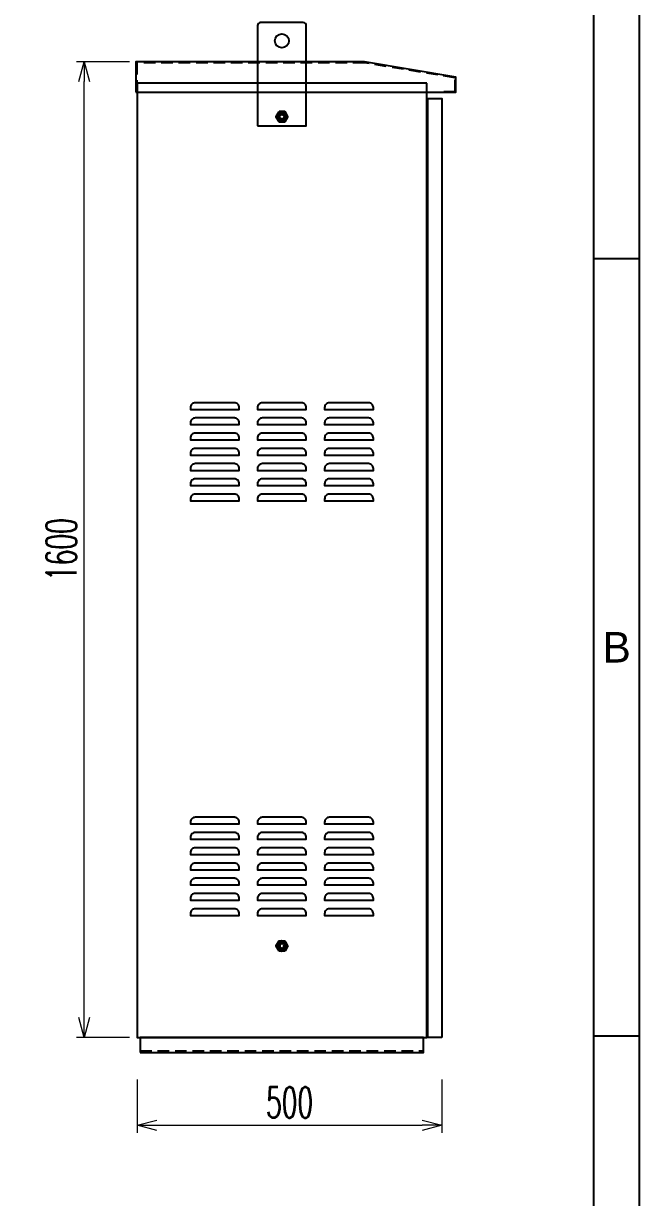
# Model space of a CAD drawing. Header units: millimetres. Extents: x -4798 to 103231, y 23514 to 54248.
# Drawn here: x 1616 to 2627, y 40049 to 41974 of the extents above; entities that cross this region are included whole.
import ezdxf
from ezdxf.enums import TextEntityAlignment as Align

# ---------------------------------------------------------------- set-up
doc = ezdxf.new("R2010")
doc.units = ezdxf.units.MM
doc.header["$LTSCALE"] = 3
doc.linetypes.add('HIDDEN', pattern=[9.525, 6.35, -3.175])
doc.layers.add('@.DM. KÍCH THƯỚC', color=8, linetype='Continuous', lineweight=20, transparency=0.2)
for name, color, linetype in [('@.DM. NÉT CHÍNH', 7, 'Continuous'), ('@.TEXT', 7, 'Continuous'), ('@.VISIBLE', 7, 'Continuous')]:
    doc.layers.add(name, color=color, linetype=linetype)
doc.layers.add('FIN', color=8, linetype='Continuous', lineweight=18)
doc.layers.add('FORT', color=2, linetype='Continuous', lineweight=35)
doc.styles.add('Ann_w01', font='romans.shx', dxfattribs={"width": 0.6, "bigfont": 'chineset.shx'})
doc.styles.add('Arial', font='arial.ttf')
doc.dimstyles.new('Dim 01_SC25', dxfattribs={"dimscale": 25, "dimtxt": 2, "dimasz": 1.3, "dimexe": 0.5, "dimexo": 0.5, "dimgap": 0.5, "dimtad": 1, "dimdec": 1, "dimzin": 12, "dimdsep": 46, "dimtxsty": 'Ann_w01', "dimblk": 'OPEN30', "dimcen": 1.5, "dimclrd": 6, "dimclre": 6, "dimclrt": 3, "dimadec": 1, "dimazin": 3, "dimtm": 1e-09, "dimtfac": 1, "dimtdec": 1, "dimtix": 1, "dimtmove": 0, "dimatfit": 3, "dimldrblk": 'OPEN30', "dimfxl": 0, "dimtolj": 1, "dimlwd": 0, "dimlwe": 0, "dimarcsym": 0})

# ---------------------------------------------------------------- blocks, each defined once
blk = doc.blocks.new('_Open30')
at = {"color": 0, "linetype": 'ByBlock', "lineweight": -2}
for p, q in [((-1, 0.268), (0, 0)), ((0, 0), (-1, -0.268)), ((0, 0), (-1, 0))]:
    blk.add_line(p, q, dxfattribs=at)
blk = doc.blocks.new('*D110')
at = {"layer": '@.DM. KÍCH THƯỚC', "color": 6, "lineweight": 0}
for p, q in [((1802.9, 40242.5), (1802.9, 40154.7)), ((2302.9, 40242.5), (2302.9, 40154.7)), ((1835.4, 40167.2), (2270.4, 40167.2))]:
    blk.add_line(p, q, dxfattribs=at)
at = {"layer": 'Defpoints', "color": 0}
for p in [(1802.9, 40255), (2302.9, 40255), (2302.9, 40167.2)]:
    blk.add_point(p, dxfattribs=at)
at = {"layer": '@.DM. KÍCH THƯỚC', "color": 6, "lineweight": 0, "xscale": 32.5, "yscale": 32.5, "zscale": 32.5, "rotation": 180}
blk.add_blockref('_Open30', (1802.9, 40167.2), dxfattribs=at)
at = {"layer": '@.DM. KÍCH THƯỚC', "color": 6, "lineweight": 0, "xscale": 32.5, "yscale": 32.5, "zscale": 32.5}
blk.add_blockref('_Open30', (2302.9, 40167.2), dxfattribs=at)
at = {"layer": '@.DM. KÍCH THƯỚC', "color": 3, "insert": (2052.9, 40204.7), "char_height": 50, "attachment_point": 5, "style": 'Ann_w01'}
blk.add_mtext('\\A1;500', dxfattribs=at)
blk = doc.blocks.new('*D111')
at = {"layer": '@.DM. KÍCH THƯỚC', "color": 6, "lineweight": 0}
for p, q in [((1790.4, 41911.4), (1703.6, 41911.4)), ((1716.1, 40343.9), (1716.1, 41878.9)), ((1790.4, 40311.4), (1703.6, 40311.4))]:
    blk.add_line(p, q, dxfattribs=at)
at = {"layer": 'Defpoints', "color": 0}
for p in [(1716.1, 41911.4), (1802.9, 41911.4), (1802.9, 40311.4)]:
    blk.add_point(p, dxfattribs=at)
at = {"layer": '@.DM. KÍCH THƯỚC', "color": 6, "lineweight": 0, "xscale": 32.5, "yscale": 32.5, "zscale": 32.5}
for p, rotation in [((1716.1, 41911.4), 90), ((1716.1, 40311.4), 270)]:
    blk.add_blockref('_Open30', p, dxfattribs=dict(at, rotation=rotation))
at = {"layer": '@.DM. KÍCH THƯỚC', "color": 3, "insert": (1678.6, 41111.4), "char_height": 50, "attachment_point": 5, "rotation": 90, "style": 'Ann_w01'}
blk.add_mtext('\\A1;1600', dxfattribs=at)
blk = doc.blocks.new('HM10_FACE')
at = {"layer": 'FIN'}
blk.add_arc((0, 0), 5, 90, 0, dxfattribs=at)
at = {"layer": 'FORT'}
blk.add_lwpolyline([(-4.6, 8), (-9.2, 0), (-4.6, -8), (4.6, -8), (9.2, 0), (4.6, 8)], close=True, dxfattribs=at)
for radius in [8, 4.1]:
    blk.add_circle((0, 0), radius, dxfattribs=at)
blk = doc.blocks.new('A$Caa4dcaae')
at = {"layer": '@.DM. NÉT CHÍNH'}
blk.add_lwpolyline([(0, 0), (80, 0), (80, 164.5, 0.414214), (75, 169.5), (5, 169.5, 0.414214), (0, 164.5)], format="xyb", close=True, dxfattribs=at)
for centre, radius in [((40, 139.5), 11.5), ((40, 15), 6.5)]:
    blk.add_circle(centre, radius, dxfattribs=at)
blk = doc.blocks.new('KHUNG BAN VE (Made by Tung)')
at = {"layer": '@.VISIBLE', "color": 8}
for p, q in [((294, 156), (297, 156)), ((294, 105), (297, 105))]:
    blk.add_line(p, q, dxfattribs=at)
for points in [[(0, 0), (297, 0), (297, 210), (0, 210)], [(3, 3), (294, 3), (294, 207), (3, 207)]]:
    blk.add_lwpolyline(points, close=True, dxfattribs=at)
at = {"layer": '@.TEXT', "color": 1, "style": 'Arial'}
blk.add_text('B', height=2, dxfattribs=at).set_placement((295.5, 130.5), align=Align.MIDDLE_CENTER)
for tag, height, p in [('DESIGNER_NAME', 2, (38, 15.5)), ('PROJECT_CODE', 2, (258.5, 15.5)), ('SCALE', 2, (289, 15.5)), ('APPROVED_NAME', 2, (38, 10.5)), ('CUSTOMER_NAME', 2, (258.5, 10.5)), ('PAGE', 2, (289, 10.5)), ('DRAWING_NAME', 4, (173, 8)), ('TOTAL', 2, (289, 5.5))]:
    blk.add_attdef(tag, text='', height=height, dxfattribs=at).set_placement(p, align=Align.MIDDLE_CENTER)
blk = doc.blocks.new('*U97')
at = {"color": 2}
blk.add_lwpolyline([(32, 5.5), (-32, 5.5, 0.414214), (-40, -2.5), (-40, -5.5), (40, -5.5), (40, -2.5, 0.414214)], format="xyb", close=True, dxfattribs=at)
blk = doc.blocks.new('*U98')
at = {"color": 0, "linetype": 'ByBlock', "lineweight": -2}
for p in [(0, 150), (110, 150), (220, 150), (0, 125), (110, 125), (220, 125), (0, 100), (110, 100), (220, 100), (0, 75), (110, 75), (220, 75), (0, 50), (110, 50), (220, 50), (0, 25), (110, 25), (220, 25), (0, 0), (110, 0), (220, 0)]:
    blk.add_blockref('*U97', p, dxfattribs=at)
blk = doc.blocks.new('*U99')
at = {"color": 2}
blk.add_lwpolyline([(32, 5.5), (-32, 5.5, 0.414214), (-40, -2.5), (-40, -5.5), (40, -5.5), (40, -2.5, 0.414214)], format="xyb", close=True, dxfattribs=at)
blk = doc.blocks.new('*U100')
at = {"color": 0, "linetype": 'ByBlock', "lineweight": -2}
for p in [(0, 150), (110, 150), (220, 150), (0, 125), (110, 125), (220, 125), (0, 100), (110, 100), (220, 100), (0, 75), (110, 75), (220, 75), (0, 50), (110, 50), (220, 50), (0, 25), (110, 25), (220, 25), (0, 0), (110, 0), (220, 0)]:
    blk.add_blockref('*U99', p, dxfattribs=at)

msp = doc.modelspace()

# ---------------------------------------------------------------- linework, layer by layer
at = {"layer": '@.DM. NÉT CHÍNH', "color": 21, "linetype": 'HIDDEN'}
msp.add_line((1807.89, 40289.39), (2272.89, 40289.39), dxfattribs=at)
at = {"layer": '@.DM. NÉT CHÍNH', "color": 1}
msp.add_lwpolyline([(1800.89, 41861.39), (2325.89, 41861.39), (2325.89, 41886.39), (2175.89, 41911.39), (1800.89, 41911.39), (1800.89, 41861.39)], dxfattribs=at)
at = {"layer": '@.DM. NÉT CHÍNH', "color": 1, "linetype": 'HIDDEN'}
msp.add_lwpolyline([(2305.89, 41861.39), (2305.89, 41862.89), (2324.39, 41862.89), (2324.39, 41885.12), (2175.77, 41909.89), (1802.39, 41909.89), (1802.39, 41861.39)], dxfattribs=at)
at = {"layer": '@.DM. NÉT CHÍNH'}
msp.add_lwpolyline([(2277.89, 41876.39), (1802.89, 41876.39), (1802.89, 40311.39), (2277.89, 40311.39)], close=True, dxfattribs=at)
at = {"layer": '@.DM. NÉT CHÍNH', "color": 4}
msp.add_lwpolyline([(2302.89, 40311.39), (2279.89, 40311.39), (2279.89, 41851.39), (2302.89, 41851.39)], close=True, dxfattribs=at)
at = {"layer": '@.DM. NÉT CHÍNH', "color": 21}
msp.add_lwpolyline([(1807.89, 40286.39), (2272.89, 40286.39), (2272.89, 40311.39), (1807.89, 40311.39)], close=True, dxfattribs=at)
at = {"layer": '@.DM. NÉT CHÍNH'}
for centre in [(2040.39, 41821.39), (2040.39, 40461.39)]:
    msp.add_circle(centre, 6.5, dxfattribs=at)

# ---------------------------------------------------------------- block references
for name, p in [('HM10_FACE', (2040.39, 41821.39)), ('*U100', (1930.39, 41196.89)), ('*U98', (1930.39, 40516.89))]:
    msp.add_blockref(name, p)
at = {"xscale": -1, "rotation": 180}
msp.add_blockref('HM10_FACE', (2040.39, 40461.39), dxfattribs=at)
at = {"layer": '@.DM. NÉT CHÍNH'}
msp.add_blockref('A$Caa4dcaae', (2000.39, 41806.39), dxfattribs=at)
at = {"layer": '@.VISIBLE', "xscale": 25, "yscale": 25, "zscale": 25}
msp.add_blockref('KHUNG BAN VE (Made by Tung)', (-4798.03, 37688.72), dxfattribs=at)

# ---------------------------------------------------------------- dimensions: what is measured, and where the dimension line sits
at = {"layer": '@.DM. KÍCH THƯỚC'}
dim = msp.add_linear_dim(base=(1716.12, 41911.39), p1=(1802.89, 40311.39), p2=(1802.89, 41911.39), angle=90, dimstyle='Dim 01_SC25', dxfattribs=at)
dim.commit()
dim.dimension.update_dxf_attribs({"geometry": '*D111', "text_midpoint": (1678.62, 41111.39)})
dim = msp.add_linear_dim(base=(2302.89, 40167.2), p1=(1802.89, 40254.99), p2=(2302.89, 40254.99), dimstyle='Dim 01_SC25', dxfattribs=at)
dim.commit()
dim.dimension.update_dxf_attribs({"geometry": '*D110', "text_midpoint": (2052.89, 40204.7)})

doc.saveas('drawing.dxf')
